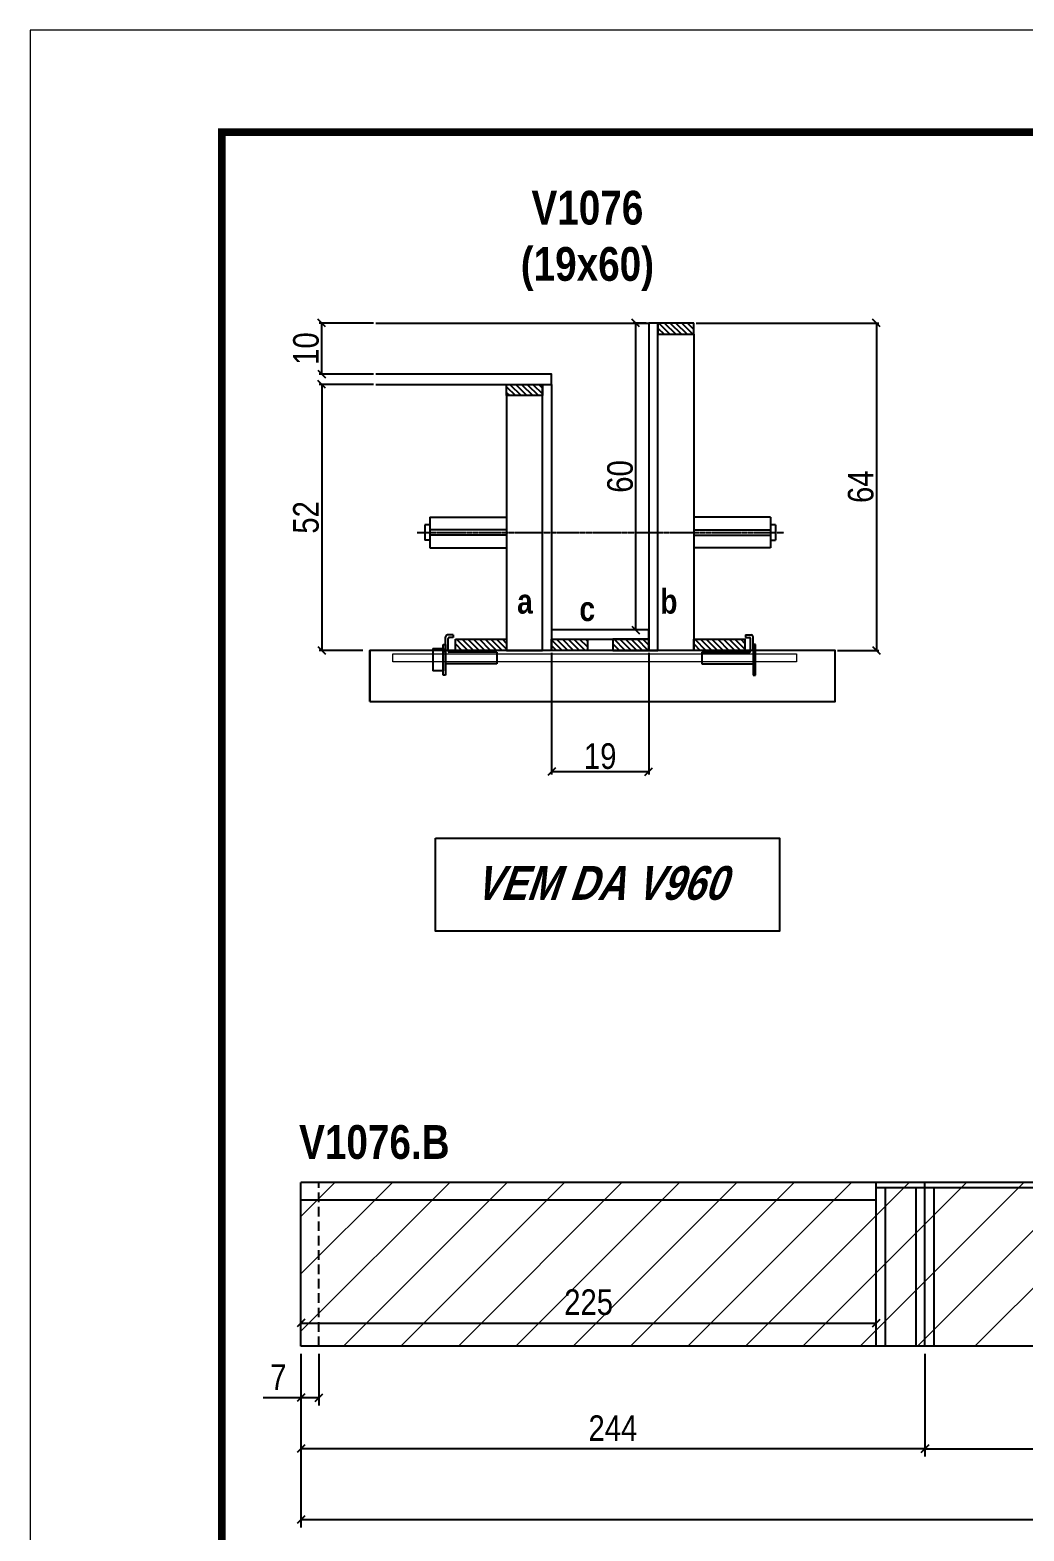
# Model space of a CAD drawing. Extents: x 3309 to 9563, y -2522 to 14608.
# Drawn here: x 3309 to 3698, y 3684 to 4271 of the extents above; entities that cross this region are included whole.
import ezdxf

# ---------------------------------------------------------------- set-up
doc = ezdxf.new("R2010")
doc.units = 0
doc.linetypes.add('DASHED', pattern=[0.75, 0.5, -0.25])
doc.linetypes.add('HIDDEN', pattern=[0.375, 0.25, -0.125])
for name, color, linetype in [('barrote', 251, 'Continuous'), ('COTA', 241, 'Continuous'), ('detalhes', 4, 'Continuous'), ('NOMENCLATURA', 7, 'Continuous'), ('Painéis', 200, 'Continuous'), ('presilha', 1, 'Continuous'), ('SARR_2.2x10', 60, 'Continuous'), ('SARR_2.2x7', 40, 'Continuous'), ('SARR_3.5x7', 81, 'Continuous'), ('TENSOR', 3, 'Continuous')]:
    doc.layers.add(name, color=color, linetype=linetype)
for name, color, linetype, lineweight in [('CONCRETO', 251, 'Continuous', 25), ('Folhas', 255, 'Continuous', 9), ('Hachura', 251, 'Continuous', 9), ('SARRAFO DE PRESSAO', 251, 'DASHED', 9), ('SCO-___-LAJ', 2, 'Continuous', 0)]:
    doc.layers.add(name, color=color, linetype=linetype, lineweight=lineweight)
doc.styles.add('COTA TECNICA', font='techl___.ttf', dxfattribs={"height": 10})
doc.styles.add('COTA TECNICA 2X', font='techl___.ttf', dxfattribs={"height": 10})
doc.styles.add('TECNICA', font='techb___.ttf', dxfattribs={"height": 10})
doc.dimstyles.new('PAINEL', dxfattribs={"dimtxt": 10, "dimasz": 3, "dimexe": 3, "dimexo": 3, "dimgap": 3, "dimtad": 1, "dimdec": 1, "dimzin": 12, "dimdsep": 46, "dimtxsty": 'COTA TECNICA', "dimblk1": 'OBLIQUE', "dimblk2": 'OBLIQUE', "dimsah": 1, "dimcen": 0.9, "dimclrd": 4, "dimclre": 4, "dimclrt": 240, "dimadec": 1, "dimazin": 3, "dimtfac": 1, "dimtdec": 1, "dimtmove": 0, "dimatfit": 3, "dimfxl": 1, "dimtolj": 1, "dimtzin": 12, "dimarcsym": 0})
doc.dimstyles.new('SECAO', dxfattribs={"dimscale": 0.333333, "dimtxt": 5, "dimasz": 9, "dimexe": 3, "dimexo": 3, "dimgap": 3, "dimtad": 1, "dimdec": 1, "dimlfac": 0.5, "dimzin": 12, "dimdsep": 46, "dimtxsty": 'COTA TECNICA 2X', "dimblk1": 'OBLIQUE', "dimblk2": 'OBLIQUE', "dimsah": 1, "dimcen": 0.9, "dimclrd": 4, "dimclre": 4, "dimclrt": 240, "dimadec": 1, "dimazin": 3, "dimtfac": 1, "dimtdec": 1, "dimtmove": 0, "dimatfit": 3, "dimfxl": 1, "dimtolj": 1, "dimtzin": 12, "dimarcsym": 0})
pattern_1 = [(135, (36748.8956, -119484.0311), (-1.122532015, -1.122532015), [])]

# ---------------------------------------------------------------- blocks, each defined once
blk = doc.blocks.new('9999999999')
at = {"layer": 'Folhas'}
blk.add_lwpolyline([(98138.98, 34190.21), (99623.98, 34190.21), (99623.98, 35240.21), (98138.98, 35240.21)], close=True, dxfattribs=at)
at = {"layer": 'Folhas', "color": 30, "const_width": 3}
blk.add_lwpolyline([(98213.98, 34230.21), (99583.98, 34230.21), (99583.98, 35200.21), (98213.98, 35200.21)], close=True, dxfattribs=at)
blk = doc.blocks.new('_Oblique')
at = {"color": 0, "linetype": 'ByBlock', "lineweight": -2}
blk.add_line((-0.5, -0.5), (0.5, 0.5), dxfattribs=at)
blk = doc.blocks.new('*D1332')
at = {"layer": 'COTA', "color": 4, "lineweight": -2, "transparency": 16777216}
for p, q in [((3513.36, 4027.14), (3513.36, 3979.67)), ((3551.36, 4027.14), (3551.36, 3979.67)), ((3551.36, 3980.67), (3513.36, 3980.67))]:
    blk.add_line(p, q, dxfattribs=at)
at = {"layer": 'Defpoints', "color": 0, "transparency": 16777216}
for p in [(3513.36, 4028.14), (3551.36, 4028.14), (3513.36, 3980.67)]:
    blk.add_point(p, dxfattribs=at)
at = {"layer": 'COTA', "color": 4, "lineweight": -2, "transparency": 16777216, "xscale": 3, "yscale": 3, "zscale": 3, "rotation": 180}
blk.add_blockref('_Oblique', (3513.36, 3980.67), dxfattribs=at)
at = {"layer": 'COTA', "color": 4, "lineweight": -2, "transparency": 16777216, "xscale": 3, "yscale": 3, "zscale": 3}
blk.add_blockref('_Oblique', (3551.36, 3980.67), dxfattribs=at)
at = {"layer": 'COTA', "color": 240, "transparency": 16777216, "insert": (3532.36, 3986.75), "char_height": 10, "attachment_point": 5, "style": 'COTA TECNICA 2X'}
blk.add_mtext('\\A1;19', dxfattribs=at)
blk = doc.blocks.new('PRESILHA METÁLICA 1')
at = {"layer": 'presilha'}
for p, q in [((7.5, 10.64), (7.5, 19.86)), ((12, 21), (8.64, 21)), ((9, 11.57), (9, 18.93)), ((12, 19.5), (9.57, 19.5)), ((12, 21), (12, 19.5)), ((0, 13), (6, 13)), ((0, 13), (0, 0)), ((6, 15.5), (7.5, 15.5)), ((6, -2.5), (6, 15.5)), ((6, 13), (6, 0)), ((7.5, 15.5), (7.5, -2.5)), ((37.5, 11), (9.57, 11)), ((37.5, 11), (37.5, 4.1)), ((6, 0), (0, 0)), ((37.5, 4.1), (7.5, 4.1)), ((7.5, -2.5), (6, -2.5))]:
    blk.add_line(p, q, dxfattribs=at)
for centre, radius, start, end in [((8.64, 19.86), 1.14, 90, 180), ((9.57, 18.93), 0.57, 90, 180), ((9.57, 11.57), 0.57, 180, 270)]:
    blk.add_arc(centre, radius, start, end, dxfattribs=at)
blk = doc.blocks.new('PRESILHA METÁLICA 2')
at = {"layer": 'presilha'}
for p, q in [((-5.25, 23.5), (-5.25, 22)), ((-5.25, 23.5), (-1.89, 23.5)), ((-5.25, 22), (-2.82, 22)), ((-2.25, 14.07), (-2.25, 21.43)), ((-0.75, 14.64), (-0.75, 22.36)), ((0.75, 18), (-0.75, 18)), ((-0.75, 18), (-0.75, 0)), ((0.75, 0), (0.75, 18)), ((-30.75, 13.5), (-30.75, 6.6)), ((-30.75, 13.5), (-2.82, 13.5)), ((-30.75, 6.6), (-0.75, 6.6)), ((-0.75, 0), (0.75, 0))]:
    blk.add_line(p, q, dxfattribs=at)
for centre, radius, start, end in [((-2.82, 21.43), 0.57, 0, 90), ((-1.89, 22.36), 1.14, 0, 90), ((-2.82, 14.07), 0.57, 270, 0)]:
    blk.add_arc(centre, radius, start, end, dxfattribs=at)
blk = doc.blocks.new('*D1333')
at = {"layer": 'COTA', "color": 4, "lineweight": -2, "transparency": 16777216}
for p, q in [((3569.96, 4156.14), (3641.4, 4156.14)), ((3640.4, 4156.14), (3640.4, 4028.14)), ((3625.17, 4028.14), (3641.4, 4028.14))]:
    blk.add_line(p, q, dxfattribs=at)
at = {"layer": 'Defpoints', "color": 0, "transparency": 16777216}
for p in [(3568.96, 4156.14), (3624.17, 4028.14), (3640.4, 4028.14)]:
    blk.add_point(p, dxfattribs=at)
at = {"layer": 'COTA', "color": 4, "lineweight": -2, "transparency": 16777216, "xscale": 3, "yscale": 3, "zscale": 3}
for p, rotation in [((3640.4, 4156.14), 90), ((3640.4, 4028.14), 270)]:
    blk.add_blockref('_Oblique', p, dxfattribs=dict(at, rotation=rotation))
at = {"layer": 'COTA', "color": 240, "transparency": 16777216, "insert": (3634.3, 4092.14), "char_height": 10, "attachment_point": 5, "rotation": 90, "style": 'COTA TECNICA 2X'}
blk.add_mtext('\\A1;64', dxfattribs=at)
blk = doc.blocks.new('*D1334')
at = {"layer": 'COTA', "color": 4, "lineweight": -2, "transparency": 16777216}
for p, q in [((3443.66, 4132.14), (3422.44, 4132.14)), ((3423.44, 4132.14), (3423.44, 4028.14)), ((3439.54, 4028.14), (3422.44, 4028.14))]:
    blk.add_line(p, q, dxfattribs=at)
at = {"layer": 'Defpoints', "color": 0, "transparency": 16777216}
for p in [(3444.66, 4132.14, 0), (3423.44, 4028.14), (3440.54, 4028.14)]:
    blk.add_point(p, dxfattribs=at)
at = {"layer": 'COTA', "color": 4, "lineweight": -2, "transparency": 16777216, "xscale": 3, "yscale": 3, "zscale": 3}
for p, rotation in [((3423.44, 4132.14), 90), ((3423.44, 4028.14), 270)]:
    blk.add_blockref('_Oblique', p, dxfattribs=dict(at, rotation=rotation))
at = {"layer": 'COTA', "color": 240, "transparency": 16777216, "insert": (3417.33, 4080.14), "char_height": 10, "attachment_point": 5, "rotation": 90, "style": 'COTA TECNICA 2X'}
blk.add_mtext('\\A1;52', dxfattribs=at)
blk = doc.blocks.new('*D1335')
at = {"layer": 'COTA', "color": 4, "lineweight": -2, "transparency": 16777216}
for p, q in [((3550.36, 4156.14), (3545.28, 4156.14)), ((3546.28, 4036.14), (3546.28, 4156.14)), ((3550.36, 4036.14), (3545.28, 4036.14))]:
    blk.add_line(p, q, dxfattribs=at)
at = {"layer": 'Defpoints', "color": 0, "transparency": 16777216}
for p in [(3546.28, 4156.14), (3551.36, 4156.14), (3551.36, 4036.14)]:
    blk.add_point(p, dxfattribs=at)
at = {"layer": 'COTA', "color": 4, "lineweight": -2, "transparency": 16777216, "xscale": 3, "yscale": 3, "zscale": 3}
for p, rotation in [((3546.28, 4156.14), 90), ((3546.28, 4036.14), 270)]:
    blk.add_blockref('_Oblique', p, dxfattribs=dict(at, rotation=rotation))
at = {"layer": 'COTA', "color": 240, "transparency": 16777216, "insert": (3540.18, 4096.14), "char_height": 10, "attachment_point": 5, "rotation": 90, "style": 'COTA TECNICA 2X'}
blk.add_mtext('\\A1;60', dxfattribs=at)
blk = doc.blocks.new('*D1336')
at = {"layer": 'COTA', "color": 4, "lineweight": -2, "transparency": 16777216}
for p, q in [((3443.66, 4156.14), (3422.44, 4156.14)), ((3423.44, 4136.14), (3423.44, 4156.14)), ((3443.66, 4136.14), (3422.44, 4136.14))]:
    blk.add_line(p, q, dxfattribs=at)
at = {"layer": 'Defpoints', "color": 0, "transparency": 16777216}
for p in [(3423.44, 4156.14), (3444.66, 4156.14), (3444.66, 4136.14)]:
    blk.add_point(p, dxfattribs=at)
at = {"layer": 'COTA', "color": 4, "lineweight": -2, "transparency": 16777216, "xscale": 3, "yscale": 3, "zscale": 3}
for p, rotation in [((3423.44, 4156.14), 90), ((3423.44, 4136.14), 270)]:
    blk.add_blockref('_Oblique', p, dxfattribs=dict(at, rotation=rotation))
at = {"layer": 'COTA', "color": 240, "transparency": 16777216, "insert": (3417.34, 4146.14), "char_height": 10, "attachment_point": 5, "rotation": 90, "style": 'COTA TECNICA 2X'}
blk.add_mtext('\\A1;10', dxfattribs=at)
blk = doc.blocks.new('*D1343')
at = {"layer": 'COTA', "color": 4, "linetype": 'ByBlock', "lineweight": -2, "transparency": 16777216}
for p, q in [((3415.33, 3753.16), (3415.33, 3712.99)), ((3659.33, 3753.16), (3659.33, 3712.99)), ((3659.33, 3715.99), (3415.33, 3715.99))]:
    blk.add_line(p, q, dxfattribs=at)
at = {"layer": 'Defpoints', "color": 0, "linetype": 'ByBlock', "transparency": 16777216}
for p in [(3415.33, 3756.16), (3659.33, 3756.16), (3415.33, 3715.99)]:
    blk.add_point(p, dxfattribs=at)
at = {"layer": 'COTA', "color": 4, "linetype": 'ByBlock', "lineweight": -2, "transparency": 16777216, "xscale": 3, "yscale": 3, "zscale": 3, "rotation": 180}
blk.add_blockref('_Oblique', (3415.33, 3715.99), dxfattribs=at)
at = {"layer": 'COTA', "color": 4, "linetype": 'ByBlock', "lineweight": -2, "transparency": 16777216, "xscale": 3, "yscale": 3, "zscale": 3}
blk.add_blockref('_Oblique', (3659.33, 3715.99), dxfattribs=at)
at = {"layer": 'COTA', "color": 240, "linetype": 'ByBlock', "transparency": 16777216, "insert": (3537.33, 3724.07), "char_height": 10, "attachment_point": 5, "style": 'COTA TECNICA'}
blk.add_mtext('\\A1;244', dxfattribs=at)
blk = doc.blocks.new('*D1364')
at = {"layer": 'COTA', "color": 4, "linetype": 'ByBlock', "lineweight": -2, "transparency": 16777216}
for p, q in [((3415.33, 3753.16), (3415.33, 3685.28)), ((4635.33, 3753.16), (4635.33, 3685.28)), ((4635.33, 3688.28), (3415.33, 3688.28))]:
    blk.add_line(p, q, dxfattribs=at)
at = {"layer": 'Defpoints', "color": 0, "linetype": 'ByBlock', "transparency": 16777216}
for p in [(3415.33, 3756.16), (4635.33, 3756.16), (3415.33, 3688.28)]:
    blk.add_point(p, dxfattribs=at)
at = {"layer": 'COTA', "color": 4, "linetype": 'ByBlock', "lineweight": -2, "transparency": 16777216, "xscale": 3, "yscale": 3, "zscale": 3, "rotation": 180}
blk.add_blockref('_Oblique', (3415.33, 3688.28), dxfattribs=at)
at = {"layer": 'COTA', "color": 4, "linetype": 'ByBlock', "lineweight": -2, "transparency": 16777216, "xscale": 3, "yscale": 3, "zscale": 3}
blk.add_blockref('_Oblique', (4635.33, 3688.28), dxfattribs=at)
at = {"layer": 'COTA', "color": 240, "linetype": 'ByBlock', "transparency": 16777216, "insert": (4025.33, 3696.39), "char_height": 10, "attachment_point": 5, "style": 'COTA TECNICA'}
blk.add_mtext('\\A1;1220', dxfattribs=at)
blk = doc.blocks.new('*D1344')
at = {"layer": 'COTA', "color": 4, "lineweight": -2, "transparency": 16777216}
for p, q in [((3659.33, 3753.16), (3659.33, 3712.99)), ((3903.33, 3753.16), (3903.33, 3712.99)), ((3659.33, 3715.99), (3903.33, 3715.99))]:
    blk.add_line(p, q, dxfattribs=at)
at = {"layer": 'Defpoints', "color": 0, "transparency": 16777216}
for p in [(3659.33, 3756.16, 0), (3903.33, 3756.16, 0), (3903.33, 3715.99)]:
    blk.add_point(p, dxfattribs=at)
at = {"layer": 'COTA', "color": 4, "lineweight": -2, "transparency": 16777216, "xscale": 3, "yscale": 3, "zscale": 3, "rotation": 180}
blk.add_blockref('_Oblique', (3659.33, 3715.99), dxfattribs=at)
at = {"layer": 'COTA', "color": 4, "lineweight": -2, "transparency": 16777216, "xscale": 3, "yscale": 3, "zscale": 3}
blk.add_blockref('_Oblique', (3903.33, 3715.99), dxfattribs=at)
at = {"layer": 'COTA', "color": 240, "transparency": 16777216, "insert": (3781.33, 3724.07), "char_height": 10, "attachment_point": 5, "style": 'COTA TECNICA'}
blk.add_mtext('\\A1;244', dxfattribs=at)
blk = doc.blocks.new('*D1372')
at = {"layer": 'COTA', "color": 4, "lineweight": -2, "transparency": 16777216}
for p, q in [((3415.33, 3753.16), (3415.33, 3732.93)), ((3422.33, 3753.16), (3422.33, 3732.93)), ((3415.33, 3735.93), (3400.6, 3735.93)), ((3422.33, 3735.93), (3415.33, 3735.93))]:
    blk.add_line(p, q, dxfattribs=at)
at = {"layer": 'Defpoints', "color": 0, "transparency": 16777216}
for p in [(3415.33, 3756.16), (3422.33, 3756.16), (3415.33, 3735.93)]:
    blk.add_point(p, dxfattribs=at)
at = {"layer": 'COTA', "color": 4, "lineweight": -2, "transparency": 16777216, "xscale": 3, "yscale": 3, "zscale": 3, "rotation": 180}
blk.add_blockref('_Oblique', (3415.33, 3735.93), dxfattribs=at)
at = {"layer": 'COTA', "color": 4, "lineweight": -2, "transparency": 16777216, "xscale": 3, "yscale": 3, "zscale": 3}
blk.add_blockref('_Oblique', (3422.33, 3735.93), dxfattribs=at)
at = {"layer": 'COTA', "color": 240, "transparency": 16777216, "insert": (3406.47, 3744), "char_height": 10, "attachment_point": 5, "style": 'COTA TECNICA'}
blk.add_mtext('\\A1;7', dxfattribs=at)
blk = doc.blocks.new('*D1373')
at = {"layer": 'COTA', "color": 4, "lineweight": -2, "transparency": 16777216}
for p, q in [((3415.33, 3759.16), (3415.33, 3768.16)), ((3640.33, 3759.16), (3640.33, 3768.16)), ((3415.33, 3765.16), (3640.33, 3765.16))]:
    blk.add_line(p, q, dxfattribs=at)
at = {"layer": 'Defpoints', "color": 0, "transparency": 16777216}
for p in [(3640.33, 3765.16), (3415.33, 3756.16), (3640.33, 3756.16)]:
    blk.add_point(p, dxfattribs=at)
at = {"layer": 'COTA', "color": 4, "lineweight": -2, "transparency": 16777216, "xscale": 3, "yscale": 3, "zscale": 3, "rotation": 180}
blk.add_blockref('_Oblique', (3415.33, 3765.16), dxfattribs=at)
at = {"layer": 'COTA', "color": 4, "lineweight": -2, "transparency": 16777216, "xscale": 3, "yscale": 3, "zscale": 3}
blk.add_blockref('_Oblique', (3640.33, 3765.16), dxfattribs=at)
at = {"layer": 'COTA', "color": 240, "transparency": 16777216, "insert": (3527.83, 3773.27), "char_height": 10, "attachment_point": 5, "style": 'COTA TECNICA'}
blk.add_mtext('\\A1;225', dxfattribs=at)

msp = doc.modelspace()

# ---------------------------------------------------------------- hatches: boundary and pattern name
at = {"layer": 'Hachura', "linetype": 'ByBlock'}
h = msp.add_hatch(dxfattribs=at)
h.set_pattern_fill('ANSI31', color=256, scale=5)
h.set_pattern_definition([(45, (-1585, -1148.575), (-11.22532, 11.22532), [])])
h.paths.add_polyline_path([(3761.6, 4180.23), (3761.6, 4130.23), (3855.6, 4130.23), (3855.6, 4180.23)])
h.paths.add_polyline_path([(3887.6, 4178.23), (3887.6, 4130.23), (4129.1, 4130.23), (4129.1, 4178.23)])
h.paths.add_polyline_path([(4163.1, 4178.23), (4163.1, 4130.23), (4261.6, 4130.23), (4261.6, 4178.23)])
h.paths.add_polyline_path([(4291.6, 4180.23), (4291.6, 4130.23), (4439.6, 4130.23), (4439.6, 4180.23)])
h.paths.add_polyline_path([(4007.6, 4006.15), (4007.6, 3956.15), (4128.56, 3956.15), (4128.56, 4006.15)])
h.paths.add_polyline_path([(3763.6, 4006.15), (3763.6, 3956.15), (4007.6, 3956.15), (4007.6, 4006.15)])
h.paths.add_polyline_path([(3415.33, 3820.16), (3415.33, 3756.16), (3659.33, 3756.16), (3659.33, 3820.16)])
h.paths.add_polyline_path([(3659.33, 3820.16), (3659.33, 3756.16), (3903.33, 3756.16), (3903.33, 3820.16)])
h.paths.add_polyline_path([(3903.33, 3820.16), (3903.33, 3756.16), (4147.33, 3756.16), (4147.33, 3820.16)])
h.paths.add_polyline_path([(4391.33, 3756.16), (4391.33, 3820.16), (4147.33, 3820.16), (4147.33, 3756.16)])
h.paths.add_polyline_path([(4391.33, 3820.16), (4391.33, 3756.16), (4635.33, 3756.16), (4635.33, 3820.16)])
h.paths.add_polyline_path([(4036.33, 3562.59), (4036.33, 3626.59), (3903.33, 3626.59), (3903.33, 3562.59)])
h.paths.add_polyline_path([(3659.33, 3626.59), (3659.33, 3562.59), (3903.33, 3562.59), (3903.33, 3626.59)])
h.paths.add_polyline_path([(3659.33, 3562.59), (3659.33, 3626.59), (3415.33, 3626.59), (3415.33, 3562.59)])
at = {"layer": 'SARR_2.2x10'}
h = msp.add_hatch(dxfattribs=at)
h.set_pattern_fill('ANSI31', color=256, scale=0.5, angle=90)
h.set_pattern_definition([(135, (36669.2956, -119484.0311), (-1.122532015, -1.122532015), [])])
h.paths.add_polyline_path([(3475.76, 4032.54), (3475.76, 4028.14), (3495.76, 4028.14), (3495.76, 4032.54)])
h = msp.add_hatch(dxfattribs=at)
h.set_pattern_fill('ANSI31', color=256, scale=0.5, angle=90)
h.set_pattern_definition([(135, (36762.4956, -119484.0311), (-1.122532015, -1.122532015), [])])
h.paths.add_polyline_path([(3568.96, 4032.54), (3568.96, 4028.14), (3588.96, 4028.14), (3588.96, 4032.54)])
at = {"layer": 'SARR_2.2x7'}
h = msp.add_hatch(dxfattribs=at)
h.set_pattern_fill('ANSI31', color=256, scale=0.5, angle=90)
h.set_pattern_definition([(135, (36683.2956, -119360.4311), (-1.122532015, -1.122532015), [])])
h.paths.add_polyline_path([(3554.96, 4156.14), (3554.96, 4151.74), (3568.96, 4151.74), (3568.96, 4156.14)])
h = msp.add_hatch(dxfattribs=at)
h.set_pattern_fill('ANSI31', color=256, scale=0.5, angle=90)
h.set_pattern_definition([(135, (36663.2956, -119384.4311), (-1.122532015, -1.122532015), [])])
h.paths.add_polyline_path([(3509.76, 4132.14), (3509.76, 4127.74), (3495.76, 4127.74), (3495.76, 4132.14)])
h = msp.add_hatch(dxfattribs=at)
h.set_pattern_fill('ANSI31', color=256, scale=0.5, angle=90)
h.set_pattern_definition(pattern_1)
h.paths.add_polyline_path([(3527.36, 4028.14), (3527.36, 4032.54), (3513.36, 4032.54), (3513.36, 4028.14)])
h = msp.add_hatch(dxfattribs=at)
h.set_pattern_fill('ANSI31', color=256, scale=0.5, angle=90)
h.set_pattern_definition(pattern_1)
h.paths.add_polyline_path([(3537.36, 4032.54), (3537.36, 4028.14), (3551.36, 4028.14), (3551.36, 4032.54)])

# ---------------------------------------------------------------- linework, layer by layer
at = {"ltscale": 3}
for p, q in [((3465.76, 4080.23), (3465.76, 4068.23)), ((3465.76, 4080.23), (3495.76, 4080.23)), ((3598.96, 4080.23), (3568.96, 4080.23)), ((3598.96, 4080.23), (3598.96, 4068.23)), ((3463.76, 4077.23), (3463.76, 4071.23)), ((3465.76, 4077.23), (3463.76, 4077.23)), ((3495.76, 4075.23), (3465.76, 4075.23)), ((3495.76, 4073.23), (3465.76, 4073.23)), ((3568.96, 4075.23), (3598.96, 4075.23)), ((3568.96, 4073.23), (3598.96, 4073.23)), ((3600.96, 4077.23), (3598.96, 4077.23)), ((3600.96, 4077.23), (3600.96, 4071.23)), ((3465.76, 4071.23), (3463.76, 4071.23)), ((3465.76, 4068.23), (3495.76, 4068.23)), ((3598.96, 4068.23), (3568.96, 4068.23)), ((3598.96, 4071.23), (3600.96, 4071.23))]:
    msp.add_line(p, q, dxfattribs=at)
at = {"layer": 'barrote'}
msp.add_lwpolyline([(3442.3, 4008.14), (3624.22, 4008.14), (3624.22, 4028.14), (3442.3, 4028.14)], close=True, dxfattribs=at)
at = {"layer": 'CONCRETO', "linetype": 'Continuous'}
msp.add_line((3444.66, 4156.14), (3551.36, 4156.14), dxfattribs=at)
at = {"layer": 'detalhes', "color": 250}
msp.add_line((3442.3, 4008.14), (3442.3, 4028.14), dxfattribs=at)
at = {"layer": 'NOMENCLATURA', "elevation": 0}
msp.add_lwpolyline([(3467.92, 3954.78), (3602.46, 3954.78), (3602.46, 3918.32), (3467.92, 3918.32)], close=True, dxfattribs=at)
at = {"layer": 'Painéis', "linetype": 'ByBlock'}
for p, q in [((4635.33, 3820.16), (3415.33, 3820.16)), ((3415.33, 3756.16), (3415.33, 3820.16)), ((3659.33, 3756.16), (3659.33, 3820.16)), ((4635.33, 3756.16), (3415.33, 3756.16))]:
    msp.add_line(p, q, dxfattribs=at)
at = {"layer": 'Painéis', "linetype": 'Continuous'}
for points in [[(3554.96, 4028.14), (3554.96, 4156.14), (3551.36, 4156.14), (3551.36, 4028.14)], [(3509.76, 4028.14), (3509.76, 4132.14), (3513.36, 4132.14), (3513.36, 4028.14)], [(3551.36, 4036.14), (3513.36, 4036.14), (3513.36, 4032.54), (3551.36, 4032.54)]]:
    msp.add_lwpolyline(points, close=True, dxfattribs=at)
msp.add_lwpolyline([(3444.66, 4132.14), (3513.36, 4132.14), (3513.36, 4136.14), (3444.66, 4136.14)], dxfattribs=at)
at = {"layer": 'SARR_2.2x10'}
for points in [[(3475.76, 4032.54), (3495.76, 4032.54), (3495.76, 4028.14), (3475.76, 4028.14)], [(3568.96, 4032.54), (3588.96, 4032.54), (3588.96, 4028.14), (3568.96, 4028.14)]]:
    msp.add_lwpolyline(points, close=True, dxfattribs=at)
at = {"layer": 'SARR_2.2x7', "linetype": 'HIDDEN', "ltscale": 15}
msp.add_line((3422.33, 3756.16), (3422.33, 3820.16), dxfattribs=at)
at = {"layer": 'SARR_2.2x7', "linetype": 'Continuous'}
for p, q in [((3659.33, 3817.96), (3640.33, 3817.96)), ((3903.33, 3817.96), (3659.33, 3817.96)), ((3640.33, 3813.16), (3415.33, 3813.16))]:
    msp.add_line(p, q, dxfattribs=at)
at = {"layer": 'SARR_2.2x7', "elevation": 0}
for points in [[(3568.96, 4156.14), (3554.96, 4156.14), (3554.96, 4151.74), (3568.96, 4151.74)], [(3495.76, 4132.14), (3509.76, 4132.14), (3509.76, 4127.74), (3495.76, 4127.74)]]:
    msp.add_lwpolyline(points, close=True, dxfattribs=at)
at = {"layer": 'SARR_2.2x7'}
for points in [[(3513.36, 4032.54), (3527.36, 4032.54), (3527.36, 4028.14), (3513.36, 4028.14)], [(3551.36, 4032.54), (3537.36, 4032.54), (3537.36, 4028.14), (3551.36, 4028.14)]]:
    msp.add_lwpolyline(points, close=True, dxfattribs=at)
at = {"layer": 'SARR_3.5x7'}
for p, q in [((3640.33, 3756.16), (3640.33, 3820.16)), ((3643.83, 3817.96), (3643.83, 3756.16)), ((3655.83, 3817.96), (3655.83, 3756.16)), ((3662.83, 3817.96), (3662.83, 3756.16))]:
    msp.add_line(p, q, dxfattribs=at)
for points in [[(3554.96, 4151.74), (3568.96, 4151.74), (3568.96, 4028.14), (3554.96, 4028.14)], [(3509.76, 4127.74), (3495.76, 4127.74), (3495.76, 4028.14), (3509.76, 4028.14)]]:
    msp.add_lwpolyline(points, close=True, dxfattribs=at)
at = {"layer": 'SCO-___-LAJ', "color": 1}
msp.add_lwpolyline([(3451.3, 4026.81), (3609.14, 4026.81), (3609.14, 4023.61), (3451.3, 4023.61)], close=True, dxfattribs=at)
at = {"layer": 'TENSOR', "linetype": 'HIDDEN', "ltscale": 0.5}
msp.add_line((3460.76, 4074.23), (3604.26, 4074.23), dxfattribs=at)

# ---------------------------------------------------------------- block references
at = {"layer": 'presilha', "xscale": 0.6666666666666666, "yscale": 0.6666666666666666, "zscale": 0.6666666666666666}
for name, p in [('PRESILHA METÁLICA 1', (3466.89, 4020.17)), ('PRESILHA METÁLICA 2', (3592.64, 4018.51))]:
    msp.add_blockref(name, p, dxfattribs=at)
at = {"layer": 'SARRAFO DE PRESSAO', "color": 6, "linetype": 'ByBlock'}
msp.add_blockref('9999999999', (-94829.61, -30969.52), dxfattribs=at)

# ---------------------------------------------------------------- texts
at = {"layer": 'detalhes', "style": 'TECNICA'}
for s, p in [('a', (3499.88, 4042.53)), ('b', (3555.86, 4042.52)), ('c', (3524.25, 4039.61))]:
    msp.add_text(s, height=9.6, dxfattribs=at).set_placement(p)
at = {"layer": 'NOMENCLATURA', "style": 'TECNICA'}
msp.add_text('V1076.B', height=13.2, dxfattribs=at).set_placement((3414.62, 3829.34))
at = {"layer": 'NOMENCLATURA', "insert": (3527.36, 4207.83), "char_height": 13.2, "attachment_point": 2, "style": 'TECNICA'}
msp.add_mtext_dynamic_manual_height_columns('V1076\\P(19x60)', width=300.2766, gutter_width=1, heights=[0], dxfattribs=at)
at = {"layer": 'NOMENCLATURA', "insert": (3532.36, 3943.82), "char_height": 13.2, "width": 300.2766, "attachment_point": 2, "style": 'TECNICA'}
msp.add_mtext('{\\Q19;VEM DA V960}', dxfattribs=at)

# ---------------------------------------------------------------- dimensions: what is measured, and where the dimension line sits
at = {"layer": 'COTA'}
for base, p1, p2, picture, middle in [((3423.44, 4156.14), (3444.66, 4136.14), (3444.66, 4156.14), '*D1336', (3417.34, 4146.14)), ((3546.28, 4156.14), (3551.36, 4036.14), (3551.36, 4156.14), '*D1335', (3540.18, 4096.14)), ((3640.4, 4028.14, 0), (3568.96, 4156.14), (3624.17, 4028.14, 0), '*D1333', (3634.3, 4092.14, 0)), ((3423.44, 4028.14, 0), (3444.66, 4132.14), (3440.54, 4028.14, 0), '*D1334', (3417.33, 4080.14, 0))]:
    dim = msp.add_linear_dim(base=base, p1=p1, p2=p2, angle=90, dimstyle='SECAO', dxfattribs=at)
    dim.commit()
    dim.dimension.update_dxf_attribs({"geometry": picture, "text_midpoint": middle})
dim = msp.add_linear_dim(base=(3513.36, 3980.67), p1=(3551.36, 4028.14), p2=(3513.36, 4028.14), angle=180, dimstyle='SECAO', dxfattribs=at)
dim.commit()
dim.dimension.update_dxf_attribs({"geometry": '*D1332', "text_midpoint": (3532.36, 3980.67), "dimtype": 160})
for base, p1, p2, picture, middle in [((3640.33, 3765.16), (3415.33, 3756.16), (3640.33, 3756.16), '*D1373', (3527.83, 3773.27)), ((3415.33, 3735.93), (3422.33, 3756.16), (3415.33, 3756.16), '*D1372', (3406.47, 3744)), ((3903.33, 3715.99, 0), (3659.33, 3756.16), (3903.33, 3756.16), '*D1344', (3781.33, 3724.07, 0))]:
    dim = msp.add_linear_dim(base=base, p1=p1, p2=p2, dimstyle='PAINEL', dxfattribs=at)
    dim.commit()
    dim.dimension.update_dxf_attribs({"geometry": picture, "text_midpoint": middle})
at = {"layer": 'COTA', "linetype": 'ByBlock'}
dim = msp.add_linear_dim(base=(3415.33, 3715.99), p1=(3659.33, 3756.16), p2=(3415.33, 3756.16), angle=180, dimstyle='PAINEL', override={"dimtmove": 1}, dxfattribs=at)
dim.commit()
dim.dimension.update_dxf_attribs({"geometry": '*D1343', "text_midpoint": (3537.33, 3724.07)})
dim = msp.add_linear_dim(base=(3415.33, 3688.28), p1=(4635.33, 3756.16), p2=(3415.33, 3756.16), angle=180, dimstyle='PAINEL', dxfattribs=at)
dim.commit()
dim.dimension.update_dxf_attribs({"geometry": '*D1364', "text_midpoint": (4025.33, 3696.39)})

doc.saveas('drawing.dxf')
